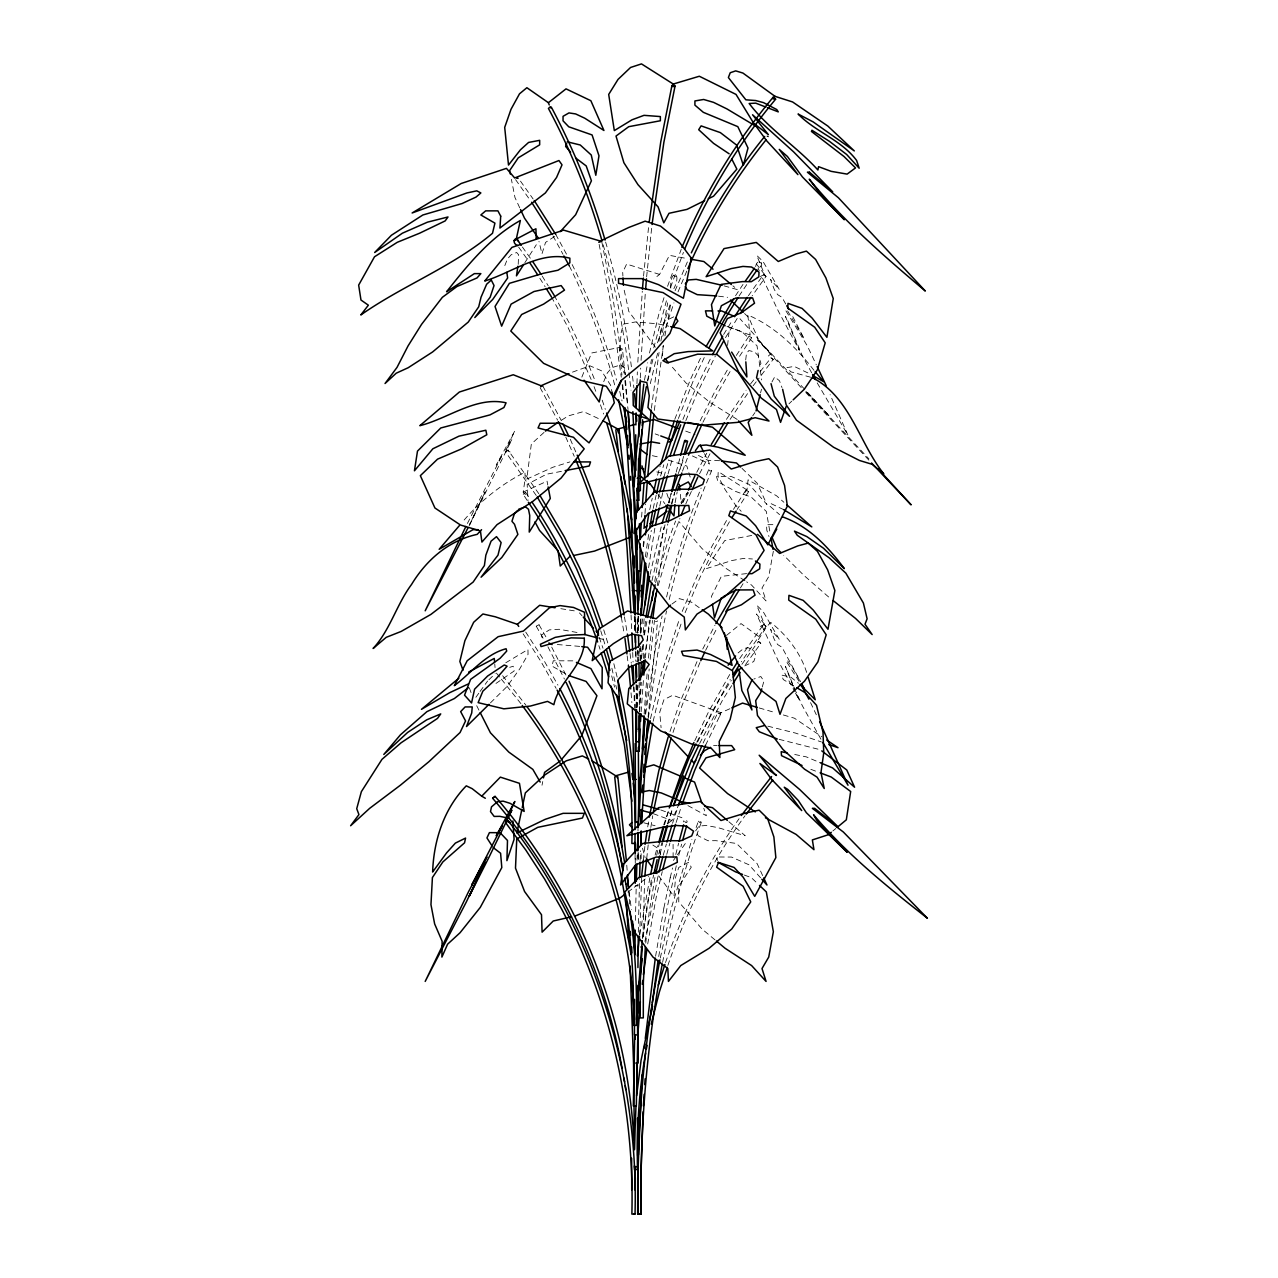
<?xml version="1.0" encoding="UTF-8"?>
<svg xmlns="http://www.w3.org/2000/svg" width="1278" height="1278" viewBox="0 0 1278 1278"><rect width="100%" height="100%" fill="white"/><g stroke="black" fill="none" stroke-linecap="round" stroke-linejoin="round"><path stroke-width="0.75" stroke-dasharray="5 3.75" d="M635.262 863.481L635.278 855.573M636.556 707.549L636.971 685.807M637.211 651.077L637.211 655.039L640.358 655.039M637.243 633.281L637.259 619.447M637.562 662.052L637.562 650.198M637.978 858.656L637.978 852.73M637.994 830.988L637.994 827.042M638.393 859.583L638.409 853.656M639.671 711.558L640.31 682.005M639.687 935.129L641.668 875.845M640.15 660.071L640.166 648.218M640.39 633.345L640.406 619.526M640.709 660.087L640.725 646.269M641.125 858.672L641.125 850.781M642.834 937.141L644.703 878.066M643.313 658.122L643.329 644.32M637.578 632.418L637.834 616.651M640.725 632.45L640.949 618.664L640.198 632.386M635.422 920.336L636.236 885.255M638.329 932.189L639.511 879.599M636.955 383.656L637.339 371.898M640.294 377.889L640.677 368.144M637.019 860.174L637.227 854.439M640.134 860.382L640.486 850.813M637.818 362.185L642.291 291.208M641.061 360.396L645.31 292.774M643.201 546.249L643.473 540.434M638.185 662.1L639.383 648.329M643.345 632.482L644.112 618.712M662.499 355.779L663.058 346.018M636.652 707.756L638.089 684.049M639.543 711.83L641.348 682.34M698.395 821.163L699.625 822.521L701.382 822.153L698.507 820.955L695.152 830.333M641.141 711.75L643.505 678.922M644.144 713.827L647.115 673.394M641.62 517.111L642.003 511.376M645.007 513.484L645.63 503.915M645.134 714.594L649.192 668.969M648.106 716.942L657.611 620.788M643.537 276.16L648.681 226.046M646.636 276.863L651.812 226.382M675.088 502.701L677.18 491.854M640.981 632.626L642.562 618.919M641.508 658.41L642.898 644.735M643.888 634.958L645.949 617.418M650.167 659.336L654.512 620.261M619.67 350.14L621.236 332.152L623.552 324.101L635.597 321.928L657.483 323.797L668.793 326.209M645.294 657.866L649.432 620.118M648.425 658.09L652.563 620.405M643.377 860.142L645.071 844.423M646.716 858.512L648.617 840.924M727.565 345.475L729.546 327.312L750.154 335.108L748.125 337.44M645.358 556.777L648.761 533.485M745.074 492.381L746.959 489.953L748.061 479.825L776.545 495.784L783.893 502.27M648.569 567.767L655.039 527.079M639.767 934.314L650.167 876.149M642.451 938.611L649.368 894.009L653.665 874.919M643.265 936.934L646.109 911.406L651.94 876.404M645.757 943.1L649.224 911.821L655.039 876.996M651.397 408.209L659.065 352.393M654.304 410.446L663.394 345.3M745.697 359.981L746.48 353.415L748.876 350.539L754.723 352.009L758.605 356.195L760.969 363.399L758.924 366.834M640.725 660.438L642.626 644.735M644.08 658.889L650.326 620.054M645.725 713.571L654.671 652.882L662.116 615.948M648.361 717.757L657.771 653.409L666.541 610.916M658.953 341.322L660.454 331.098L664.4 321.321L674.896 316.305M525.498 494.618L523.181 492.126L525.194 478.547L524.938 472.237C500.928 484.378 479.074 501.95 461.901 522.67M518.213 264.322L518.596 254.705L516.647 252.501L511.232 254.705L507.398 259.051L504.714 265.856L506.296 268.62M644.927 941.487L658.489 873.992M647.706 943.979L656.301 896.836L662.26 871.596M654.719 581.426L663.937 527.255M657.243 585.548L667.787 524.092M655.598 956.216L663.937 907.715M658.713 956.551L666.972 908.514L676.461 865.014M660.886 341.098L667.707 302.806M664.911 335.906L670.806 303.301M647.722 826.882L648.984 819.102M650.821 827.377L652.723 815.763M643.425 546.585L644.703 538.805M646.748 557.591L651.301 530.37M644.4 635.006L647.243 619.447M773.35 551.265L768.733 576.602L762.007 588.072L766.065 600.948L751.608 585.1L746.64 581.857M644.479 380.253L647.706 362.744M649.48 353.016L658.729 314.596L664.017 297.646M647.595 380.748L651.508 359.469M542.016 785.235L542.751 781.545M650.47 718.731L661.413 673.314L679.576 618.632M653.138 721.351L664.4 674.241L681.829 621.603M660.311 957.957L671.493 907.715L691.909 839.518M662.611 962.398C671.797 914.713 684.497 867.682 701.382 822.153M650.039 574.381L661.653 525.018M651.94 580.755L665.63 522.159M670.199 497.334L671.158 493.26M670.199 877.794L672.532 867.954M670.774 288.125C669.448 269.099 682.676 271.016 673.873 288.636M669.017 502.973L670.231 497.11M672.068 503.628L674.624 492.238M663.905 907.923L670.231 877.587M536.233 495.465L505.593 451.997L506.775 450.527L508.053 450.064L538.805 493.691M649.719 509.698L652.259 498.18M653.234 508.404L656.189 495.033M656.237 507.302L659.672 491.95M659.736 506.072L662.739 492.717M656.668 855.301L659.672 841.882M660.167 854.087L662.739 842.633M666.573 596.986C675.503 559.924 686.781 523.357 701.143 488.02M669.209 599.558C679.592 555.467 693.746 512.27 711.654 470.671L708.779 469.473L706.43 475.176M717.773 712.789L720.584 714.21L717.773 712.789L702.676 743.956M676.222 472.077L680.136 457.204M675.758 854.471L678.634 843.176M678.746 855.413L681.621 844.151M647.706 381.036L653.681 356.083M650.31 383.624L657.627 353.095M655.598 582.864L667.979 541.265L675.615 520.993M658.17 585.564L670.95 542.287L679.928 518.469M653.745 347.888L667.02 298.573M760.586 392.857L761.48 389.231M736.336 355.444L749.068 336.002L751.033 336.609L751.688 337.727L737.949 358.735M680.12 469.17L683.618 456.342M657.563 475.24L660.199 465.831M660.614 476.023L663.761 464.777M762.295 686.925L763.909 681.158L760.841 676.525L753.812 679.081M663.218 855.349L666.413 843.959M666.749 854.375L669.928 843.033M663.937 476.886L668.745 459.936M668.043 473.962L672.292 458.962M664.48 824.917L668.745 809.853M668.043 823.895L671.749 810.763M655.119 855.126L657.803 845.701M658.697 854.024L661.892 842.777M657.467 342.823L671.03 301.752M662.755 336.226L673.953 302.87M733.46 509.395L745.985 489.953L747.31 490.113L748.62 491.679L737.166 509.459M667.547 286.336L681.222 249.354M670.535 287.326L683.426 252.373M668.33 502.797L671.222 493.58M671.301 503.788L674.768 492.781M676.557 275.792L674.912 276.495L673.458 275.281M665.519 962.574C683.123 911.518 707.708 862.714 739.067 818.719M667.867 965.465C685.951 912.125 711.894 861.308 745.042 815.731M672.548 823.32L677.963 806.769M676.11 822.521L681.509 806.035M670.007 731.543L679.305 703.906L697.9 659.448M673.011 732.486L682.26 704.977L699.961 662.467M674.784 419.312L690.344 379.662L701.015 357.057M678.378 418.513L693.235 380.892L704.673 356.674M663.681 824.981L668.777 810.252M667.324 824.07L673.043 807.568M719.626 716.527L721.016 712.677L729.994 708.683M682.212 611.459L696.957 576.586L711.878 546.425L728.252 517.494M685.104 612.673L699.769 577.976L714.626 547.942L730.92 519.156M675.104 290.697L688.171 260.041M678.027 291.863L687.101 270.313M678.235 473.659L684.257 457.508M682.5 471.215L688.491 455.16M581.857 377.106L591.554 353.016L619.654 347.424M682.915 419.504L693.922 392.602L711.638 356.29M685.855 420.606L696.814 393.832L715.361 356.019M603.711 381.707L607.322 372.952L612.002 367.585L620.245 365.077L624.543 367.409L625.405 374.63M668.969 822.601L671.877 820.524L678.602 804.948M705.536 745.298L720.584 714.21M711.654 470.671L710.025 471.039L708.683 469.665M682.883 502.717L687.708 491.95M685.775 503.947L691.366 491.455M702.772 649.016L714.945 625.246M705.616 650.358L716.83 628.377M510.082 451.981L505.88 449.904L514.842 430.846L496.247 465.112L502.414 454.84L466.742 524.763M694.753 740.793L708.859 711.239L730.553 673.043M697.628 742.023L711.686 712.613L730.233 679.401M469.873 524.299L485.129 491.806L469.697 524.331M696.75 742.151L720.105 698.092L731.288 680.407M699.609 743.476L722.837 699.609L731.943 685.216M700.136 420.861L714.402 392.474L729.083 366.946M702.948 422.251L717.166 393.991L730.792 370.285M469.17 525.737L511.855 439.552L505.88 449.904M656.924 276.495L659.576 274.419L669.432 255.36L686.653 258.46M696.75 472.333L706.734 453.211M699.561 473.723L710.408 452.971M771.944 381.978L774.676 376.93L779.484 380.78L781.992 387.601M723.636 334.501L732.566 319.899M725.473 337.68L737.294 318.286M726.431 419.36L746.08 390.221M730.089 419.376L747.534 393.656M740.409 587.976L743.54 582.896M758.349 639.687L766.449 627.003L770.73 622.434C786.785 635.054 800.475 652.834 806.642 672.404M735.553 295.713L742.997 284.419M739.051 296.017L746.799 284.467M739.658 658.569L763.541 624.495L765.218 625.198L766.065 626.316L741.32 661.796M524.827 262.741L536.329 244.721M680.966 502.478L687.308 492.781M688.73 492.589L681.318 503.564L680.088 491.982M752.694 415.877L754.931 412.602M676.334 856.324L673.139 860.861L673.091 844.343M677.388 854.806L686.941 841.18M755.633 266.591C757.103 257.197 766.624 263.508 758.253 268.3M748.365 295.745L763.541 274.578L764.548 274.834L766.065 276.399L752.167 295.809M741.895 664.304L758.301 641.508L759.643 641.971L760.825 643.345L744.547 665.966M475.879 697.277L479.01 692.932M480.081 691.446L487.605 681.014M760.761 643.441L758.221 641.62M766.065 276.399L763.477 274.834M765.985 626.428L763.461 624.591M750.601 383.863L754.196 379.278M760.202 371.626L771.001 357.856L773.206 359.31L760.314 376.563M753.141 385.732L759.116 378.096M761.688 263.46L759.084 261.894M490.432 702.9L507.046 686.494L519.763 668.841L528.038 654.4L527.958 649.496L505.209 663.106M488.867 679.8L495.177 673.682M788.941 403.848L791.737 401.18M768.366 356.035L770.794 353.766L757.343 338.766L805.028 389.662M544.045 432.411L531.344 444.009L526.76 479.106L553.007 467.205L569.924 461.917M832.809 831.019L835.812 828.527M726.495 635.422L741 623.584L760.027 637.418M738.093 652.914L743.413 648.665L748.173 647.642L754.068 651.045L755.841 655.55L753.78 661.525L744.754 665.902M751.688 337.727L749.02 336.162M627.881 892.092L632.642 888.498M634.239 887.299L648.537 876.516M671.988 604.047L679.353 598.615L691.43 602.178L700.679 608.695M748.62 491.679L745.937 490.113M495.976 683.426L514.203 670.966L513.181 666.237L509.746 667.34M554.652 236.462L545.53 242.421L541.984 253.795L538.965 241.366M561.617 420.111L568.295 415.893L583.471 411.596L601.251 419.871M760.33 276.495L764.532 274.419L756.736 255.36L763.062 261.543L779.404 289.627L770.506 279.355L774.404 289.802L777.663 294.659L781.96 297.327L785.778 304.068M760.33 626.412L764.532 624.335L756.736 605.277L763.062 611.475L779.404 639.543L770.506 629.271L774.404 639.735L777.663 644.575L781.96 647.243L800.603 681.701M523.181 492.126L547.048 481.167L547.767 485.017M773.414 359.805L771.001 357.856M572.48 372.138L589.941 365.827L601.395 370.732L610.58 385.173L612.066 392.234M656.988 621.38L655.422 621.38M561.409 471.358L546.585 474.202L527.159 484.346L528.054 500.433M751.72 535.466L724.738 540.562L706.271 568.646L731.799 560.563L743.748 558.374L752.454 558.981M557.256 644.527L579.845 646.396M638.505 616.379L638.521 632.195L635.438 632.195L635.358 616.411M635.23 885.798L638.249 885.782L636.907 885.782M772.886 524.667L766.528 524.667L766.816 530.242L768.973 536.504M637.355 632.195L638.521 632.195M713.571 745.585L717.182 745.585M572.8 660.854L553.294 660.774L551.984 666.078L567.352 674.736M746.592 573.614L721.367 576.346L711.351 596.586L711.91 600.452M718.508 296.176L727.661 297.327M719.61 460.703L708.012 460.304L698.395 455.447M523.213 494.314L525.721 492.477L523.053 494.059L527.319 500.672M560.818 608.679L574.285 610.852M767.854 726.176L795.667 733.125L821.45 741.991M779.165 739.355L820.22 749.723M794.724 754.483L806.338 756.88L820.348 762.774M652.339 455.687L659.176 457.189M656.812 471.917L662.435 473.211M505.593 451.997L508.053 450.064M643.777 822.776L655.071 825.732M577.001 632.466L559.173 629.271L549.3 629.894L541.521 634.99L542.527 639.735M599.877 638.537L603.695 639.543L601.139 636.748M810.683 377.234L790.842 371.818L786.96 367.633L794.197 366.403L809.613 373.751M724.067 285.857L737.47 289.627L732.885 285.809M759.228 707.948L775.906 712.804M783.318 714.961L794.437 718.204L821.882 736.767M668.41 460.144L686.861 466.055L690.2 477.109M726.958 326.401L741.687 331.481L757.039 345.811L761.624 379.933M659.576 274.419L626.619 264.067L622.706 272.374L622.913 276.064M744.307 875.063L751.288 877.603L756.752 882.81M685.679 431.101L695.056 434.536M655.183 433.897L658.889 435.271M660.806 809.964L682.819 818.064L683.506 821.914M653.314 813.687L671.877 820.524M810.859 769.324L818.271 772.12M721.016 712.677L672.787 695.248L664.001 699.561L659.72 712.213L661.077 727.677M692.404 455.942L709.609 464.026L704.466 453.626M687.899 805.587L706.399 815.747L703.779 808.271M783.606 509.602L770.906 503.564L769.468 505.769L779.58 514.651M793.622 685.775L783.286 679.561L781.529 675.072L790.874 677.164L798.494 683.267M737.214 419.456L709.689 402.155L685.935 382.873L671.014 365.62M652.866 845.077L659.304 849.231L660.486 854.726M744.978 580.771L725.089 567.799L701.973 548.518L678.762 521.408M746.959 489.953L718.204 471.55L718.012 476.103L725.041 489.458L735.952 505.769L741.192 511.296M766.864 136.139L768.35 136.842L767.647 135.883M714.977 939.841L701.973 928.994L678.762 901.885L678.794 886.277L691.286 867.171L688.299 862.426L678.762 867.442L675.599 877.219L673.953 896.373L658.09 875.031M728.859 821.706L745.218 835.748L718.044 827.649L706.271 825.476L698.986 826.083L695.408 831.179L698.395 835.924L708.012 840.764L715.872 840.668L736.479 843.448L757.167 863.672L762.886 876.117M828.607 596.97L803.878 575.372L783.718 555.291M744.531 313.509L748.764 317.567L758.126 338.894L739.946 318.701M805.907 391.403L829.502 416.117L806.322 391.068M741.991 468.371L757.167 483.212L766.976 504.538L749.02 484.346L731.495 476.582L716.511 476.502L717.98 481.806L735.569 491.407L751.288 497.126L766.321 511.456L770.33 534.204M770.794 353.766L757.582 339.916L802.328 388.784M868.864 460.144L803.606 390.173M806.945 392.522L868.96 458.914M579.413 612.881L581.969 615.676M760.57 877.794L749.02 864.807L731.495 857.059L716.511 856.979L717.485 860.509M813.942 370.285C796.37 347.472 774.596 326.289 747.774 314.963L750.154 335.108M502.637 675.727L525.913 705.2M496.439 673.123L500.177 677.707M501.423 679.225L521.089 703.874M799.133 681.414L785.954 660.774L787.615 660.854L793.063 668.618L800.491 682.085M764.532 274.419L756.432 264.067L759.18 270.712M764.532 624.335L756.432 613.983L778.526 661.429L794.581 691.382M655.374 347.201L628.84 311.497L623.536 287.119M658.09 494.554L664.879 503.708M520.497 181.156L533.118 198.985M515.593 179.639L530.466 200.662M522.398 246.989L530.434 258.332M518.628 247.085L527.798 260.009M787.615 310.937L804.197 338.894L791.513 314.196M525.721 492.477L529.955 498.963M525.737 632.083L543.469 659.624L557.927 685.152M523.117 633.808L540.802 661.285L556.138 688.395M545.866 636.811L538.933 624.591L537.431 624.75L536.233 626.172L543.054 638.185M536.233 626.172L539.028 624.75M542.191 276.08L548.182 285.729M539.843 278.253L545.115 286.719M817.185 382.873L848.017 435.303L830.125 394.662M820.955 739.227L802.328 705.696L796.018 691.813M551.713 647.131L567.336 677.803M547.911 646.78L564.445 679.065M811.674 372.809L802.328 355.779L787.871 321.05L785.395 316.305L799.293 350.252L778.526 311.497L762.199 277.406M542.942 386.228L561.298 420.574M540.131 387.649L557.623 420.206M555.738 234.385L567.592 256.175M552.991 235.919L562.975 254.258M554.189 295.362L570.627 325.539L585.388 356.818L594.813 380.141M551.441 296.895L567.799 326.912L591.155 379.47M795.523 693.139L799.293 700.168L793.782 687.836M476.694 705.696L479.33 710.919M624.99 374.582L622.482 349.022L620.677 348.319L619.383 349.277L621.907 375.077M619.399 349.549L621.204 350.252L622.482 349.022M785.954 310.858L807.281 345.811L816.322 364.853M570.292 439.281L576.41 453.339M565.787 437.156L574.237 456.294M810.571 702.66L816.322 714.769M572.161 264.562C590.5 301.592 605.9 340.156 616.539 380.125M569.333 265.936C588.519 304.515 604.222 344.868 615.085 386.579M519.747 207.851L514.986 197.563L511.392 179.319M793.031 686.126L785.395 666.237L795.22 690.088M594.046 386.611L596.73 393.848M599.222 637.323L602.976 648.218M469.346 687.868L471.247 693.139M603.727 629.846L607.785 642.962M600.74 630.789L605.325 645.709M666.812 493.372L669.88 502.414M602.21 400.158L605.341 409.359M600.484 404.838L603.599 414.008M598.871 645.614L600.021 649.272M605.612 242.021C617.753 283.349 626.22 325.746 631.604 368.463M603.168 244.849C615.133 286.032 623.504 328.286 628.728 370.844M613.823 663.681L617.13 677.036M619.702 391.419L622.035 400.941M642.499 848.209L645.134 857.618M611.667 675.854L614.59 687.165M611.874 668.202L616.715 689.193M601.842 242.037L613.041 298.429L623.952 373.048M599.126 244.386L609.925 298.892L621.284 377.186M624.447 616.843L627.083 632.179M621.364 617.402L624.303 634.591M629.127 891.996L631.428 909.505M630.038 653.473L631.284 663.202M627.163 655.838L628.409 665.519M624.878 380.636L628.025 409.535M622.194 384.758L624.111 402.059M632.514 376.243L633.904 387.905M628.952 372.777L631.028 390.205M625.517 380.397L627.69 405.43M622.753 384.742L624.255 402.043M633.68 686.653L635.501 708.252M631.044 692.82L631.875 702.596M494.746 663.905L495.049 667.547M626.763 865.222L627.21 871.085M628.712 890.606L629.623 903.977M634.271 616.651L634.99 632.578M631.06 614.926L631.779 630.837M635.837 652.259L636.172 661.828M632.706 652.483L633.057 662.036M636.971 684.864L637.594 708.156M633.904 686.973L634.479 708.3M638.105 616.044L638.505 633.505M634.99 616.044L635.39 633.505M638.792 651.109L638.936 660.902M635.661 651.109L635.821 660.902M639.176 682.532L639.367 710.137M636.077 684.497L636.236 706.175M638.201 616.954L638.201 632.754M638.201 852.17L638.217 860.078M635.054 616.97L635.054 632.754M635.086 854.231L635.102 862.123M684.625 821.163C686.637 825.364 689.146 819.102 684.625 821.163"/><path stroke-width="1.5" d="M642.243 940.576L637.642 999.412L637.594 1034.924L634.447 1034.924L634.495 999.332M635.246 883.258L635.262 865.462M635.278 853.608L635.486 843.72M635.581 470.336L635.725 434.792M636.636 729.307L636.556 709.53M634.703 1034.845L633.313 1105.949L636.316 1105.949L637.818 1034.988L640.358 1001.728M639.767 1214.1L637.674 1214.1L637.674 1178.524L641.508 1086.396M637.834 1012.975L637.834 985.322M637.978 850.749L637.994 832.968M639.671 713.523L639.655 729.307L638.313 729.307M645.326 947.014L643.345 982.399L643.297 1017.911L640.15 1017.895L640.198 982.319L642.179 946.758M637.642 1214.1L640.885 1214.1L640.805 1178.572L643.122 1111.796M641.045 821.786L641.045 809.933M641.045 1214.1L641.013 1214.1C639.958 1130.407 646.285 1046.506 662.228 964.283M641.125 844.854L641.141 831.035M643.297 662.068L643.297 667.979L642.163 667.979M634.335 1149.114L635.997 1105.63M636.156 715.664L636.109 751.256L639.256 751.256L639.304 715.76M636.827 512.542L638.984 457.444L643.154 422.267M637.243 490.672L640.342 490.672L640.39 455.176L641.971 429.616M678.778 515.561L678.794 505.816M634.926 953.739L635.246 930.144M637.93 967.59L638.265 936.103M641.013 614.718L641.109 608.823M635.885 424.935L636.077 413.098M638.84 436.804L639.192 415.142M639.256 411.196L640.23 379.854M638.121 1168.683L638.281 1214.1M638.425 1154.865C640.262 1089.431 647.259 1024.077 659.927 959.842M636.348 881.373L636.875 864.008M639.575 877.666L640.07 862.283M517.478 245.472C510.833 242.964 515.609 234.848 518.533 241.318M636.188 407.187L636.891 385.621M638.217 594.957L638.984 571.442M641.3 597.002L641.684 585.26M637.994 827.042L639.144 791.513L644.735 721.239M641.268 823.16L641.716 809.373M637.355 850.605L638.026 833.224M640.693 845.077L641.236 831.467M639.256 748.844L640.07 729.243M642.387 748.94L644.032 715.776M638.297 827.249L644.847 718.492M641.604 823.511L647.946 718.891M640.438 538.342L641.252 522.862M640.406 680.04L641.3 662.339M637.802 609.574L642.658 552.463M640.613 615.597L644.719 562.639M641.189 614.606L645.885 563.438M644.879 604.957L648.138 571.681M634.08 486.79L635.853 457.157L640.054 421.804L646.317 386.787M638.824 429.376L643.761 384.135M642.211 425.686L642.578 419.791M640.518 721.447L641.013 713.683M642.291 791.673L642.658 785.794M643.537 772.104L644.032 764.276M641.748 1082.514L642.243 1074.734M643.409 1105.933L644.144 1094.303M644.767 1084.607L645.134 1078.792M642.243 507.542L644.016 482.812M644.144 526.871L644.895 515.385M645.757 502.014L647.371 480.512M644.336 479.058L651.173 410.094M647.706 476.534L653.857 414.232M642.435 289.323L643.377 278.029M645.646 288.796L646.476 278.844M643.824 675.104L645.134 659.783M644.479 1047.912L644.799 1044.078M674.912 504.682L673.953 515.897L670.551 511.328M644.719 754.515L645.646 744.818M646.013 740.952L647.866 721.575M639.815 784.644L640.597 776.752M642.131 792.791L642.914 784.964M641.668 875.845L643.377 860.142M645.071 844.423L647.083 830.78M644.799 876.101L646.716 858.512M645.294 1038.343L655.31 958.117M651.237 1012.272L652.052 1004.764M637.355 955.912L639.543 936.279M637.402 999.476L642.275 958.74M642.259 984.332L642.722 980.402M643.377 974.651L646.828 949.698M649.144 222.26L660.742 141.954L671.94 85.546L673.586 84.843L675.04 86.057L663.857 142.401L652.036 224.497M642.179 674.512L643.84 660.838M636.62 1095.741L641.061 1060.389L652.563 1006.185M651.972 600.644L653.25 590.915M652.802 618.456L656.109 593.184M652.307 1002.815L658.122 960.337M644.975 747.582L645.55 743.7M672.915 86.393L673.266 84.044L641.476 63.9L630.581 67.462L618.041 79.396L608.695 94.428L614.319 130.596L631.987 119.812L644.016 115.34L660.359 116.57L660.359 120.755L628.744 126.682L616.012 136.059L623.888 162.721L637.962 184.639L658.058 206.86L663.793 222.851L669.017 213.298L687.005 209.384L704.689 200.598M643.154 615.022L649.655 576.298M645.949 617.418L651.54 582.672M517.925 266.239L516.456 275.856L523.772 264.386M649.304 817.153L658.761 770.969L668.138 737.071M648.617 840.924L650.518 829.31M653.346 811.897L661.812 771.736L671.158 737.981M645.342 534.923L648.873 513.532M649.719 527.67L652.802 510.305M643.697 777.136L652.754 723.252M647.595 617.498L655.119 584.781M650.678 618.121L657.227 589.382M645.614 1053.136C638.904 1090.645 636.748 1128.857 637.434 1166.926L634.415 1166.91M646.349 1049.27L647.083 1045.404M543.469 777.871L544.572 772.359L560.355 760.873M646.221 739.834L650.087 720.648M668.138 522.414L671.717 505.305M521.871 809.309L516.903 832.952L545.147 819.358L563.087 813.335L584.27 813.335L582.433 818.032L537.798 827.345L516.759 838.943L515.497 868.145L524.571 891.517L541.505 914.728L542.096 932.157L553.246 921.007L571.554 916.789M522.255 807.488L525.338 792.903L544.364 775.251L566.282 760.809L582.337 755.905L588.631 759.052M684.113 454.505L687.596 441.182L685.024 440.319L685.711 442.044M653.122 494.346L656.509 479.01M656.604 493.132L659.56 479.761M758.126 370.46L756.544 377.697L771.161 399.103L789.548 416.309L774.276 396.148L771.049 383.672M602.896 385.397L599.19 401.979L584.03 380.205M651.94 526.472L655.806 509.219M655.454 525.162L659.304 507.989M650.598 874.232L654.048 858.896M654.096 873.018L657.1 859.647M655.886 873.178L659.736 855.988M658.921 872.155L662.691 857.25M662.723 869.647L666.221 856.26M671.621 491.343L675.758 473.994M756.065 410.957L760.138 394.662M651.221 1024.141L659.448 991.712L667.276 967.35M662.148 523.133L667.755 504.634M680.631 455.367L684.625 440.686M679.129 841.339L683.618 824.821M682.612 840.477L686.606 825.812M660.726 463.946L674.161 421.149M665.343 459.137L677.755 420.35M761.768 688.842L760.698 692.692L755.681 700.648L757.471 715.488L782.967 749.467L804.549 769.196L817.057 777.152L824.246 788.51L820.971 772.535L823.735 752.87L823.016 732.278L816.53 705.28L804.884 692.548L796.833 687.708M666.94 842.074L671.94 825.157M670.471 841.132L675.519 824.358M659.672 491.95L663.937 476.886M663.266 490.832L667.515 475.847M659.672 841.882L663.937 826.802M663.266 840.764L667.515 825.764M658.873 841.946L663.154 826.866M662.435 840.908L666.685 825.907M671.813 491.742L677.564 475.448M666.11 520.29L670.726 505.625M675.343 490.96L681.829 473.004M675.04 86.057L674.193 86.76M658.266 985.178L664.911 964.443M677.707 490.225L678.762 486.966L688.299 481.95L691.286 486.694M682.117 804.197L694.641 770.49L705.536 745.298M721.399 597.705L714.45 617.913L712.485 604.334M669.912 456.214L680.711 424.887M673.554 455.303L685.12 422.395M669.273 807.968L680.711 774.803L693.922 742.518M670.055 806.562L688.427 759.547L695.919 743.892M673.554 805.22L683.666 775.89M673.666 805.731L691.302 760.777L698.778 745.202M566.697 143.344L565.611 146.443L570.627 152.21M786.146 406.5L780.554 422.363L776.465 409.487L761.193 398.017L739.004 372.665L720.153 332.871L727.422 318.541L741.24 312.822L754.531 303.221L752.63 297.918L735.84 297.998L721.367 305.746L714.753 325.938L711.463 304.611L721.111 284.387L742.406 281.607L751.288 281.703L758.828 276.863L759.004 272.118L751.576 267.022L742.965 266.415L731.208 268.588L706.111 276.687L724.019 248.603L756.272 242.421L778.286 261.479L796.162 253.939L806.418 251.127L815.62 259.434L825.876 277.869L833.256 298.557L826.898 337.312L812.185 318.158L802.057 308.381L787.983 303.365L787.807 308.11L814.693 327.216L825.205 342.823L817.329 369.933L804.325 389.215L793.143 399.854M681.318 514.794L684.976 505.737M668.969 442.14L671.877 440.063L680.088 421.005M701.91 745.761L691.765 769.244L678.57 804.916L680.088 801.482M685.599 453.93L698.475 424.376M688.491 455.16L702.069 424.024M687.884 268.524C707.9 222.356 734.562 179.16 766.001 139.893M688.507 490.161L694.928 475.799M692.165 489.666L697.756 477.173M681.909 247.517C704.673 193.25 735.425 142.433 773.158 97.256L775.634 99.189C738.093 144.142 707.469 194.703 684.832 248.715M518.101 178.281L516.743 178.281M752.055 679.736L747.502 689.737L751.927 709.977L741.847 690.519L738.988 669.656L741.863 667.787M700.775 660.742L704.801 652.084M505.88 820.524L514.842 801.482L496.247 835.748L502.414 825.476L471.758 884.999L486.87 856.979L468.435 891.916L425.191 981.424L466.358 901.885L485.129 862.426L469.17 896.373L488.803 857.618L511.855 810.188L505.88 820.524L510.082 822.601M468.036 527.798L425.191 610.804L465.895 526.488M614.287 394.023L621.06 380.429M691.318 252.868C711.271 211.429 735.745 172.21 764.675 136.442M598.775 242.293L601.331 241.43M776.752 529.012L772.136 537.639L776.736 548.342L780.922 552.511M715.84 623.568L735.92 589.27M706.031 346.689L733.556 298.924M708.843 348.079L724.291 319.724L737.997 297.71M712.549 354.613L722.709 336.178M716.271 354.357L723.62 341.018M711.271 444.504L724.402 422.714M714.019 446.054L728.093 422.699M725.808 611.683L739.371 589.669M734.594 316.688L747.199 297.359M740.313 313.477L751.001 297.423M732.566 669.816L737.63 661.78M733.268 674.592L739.307 665.007M733.316 677.196L738.396 669.161M732.965 683.618L740.042 672.42M731.959 517.542L736.128 511.072M773.27 99.077L775.043 96.361L792.584 101.952L827.809 126.043L854.311 150.916L813.127 121.889L798.079 114.014C815.428 131.842 841.307 139.909 856.611 160.453L859.183 168.233L846.627 154.462L829.422 141.331L811.945 130.244L811.466 131.474L843.943 156.459L855.525 167.913L847.122 174.112L831.179 171.348L818.543 166.667L817.92 169.99C796.482 146.347 768.621 129.19 749.18 103.502L755.713 103.135L765.81 107.048M751.576 417.523L748.205 422.427L751.863 435.303L738.54 420.893M695.408 450.703L698.986 445.607L706.271 445L718.044 447.188L745.218 455.272L712.485 427.187L687.708 422.459M745.298 281.176L754.483 268.204M749.084 281.24L757.103 269.93M741.352 815.492L771.577 776.545M746.176 814.134L772.759 780.043M673.25 327.136L677.851 321.05L675.886 317.887M622.051 1068.232C604.159 968.804 558.486 874.839 492.653 798.303L495.065 796.322C577.384 891.645 627.434 1014.46 633.888 1140.327M495.001 796.45L492.653 798.303M685.28 283.796L688.363 279.962L696.222 279.355L722.15 285.313M728.093 665.199L735.601 655.981M561.617 759.388L581.809 735.537L596.938 695.727L586.075 681.414L569.061 675.695M459.345 525.657L439.169 549.3L472.972 529.667L478.132 529.667M695.743 760.522L693.762 762.774L691.19 760.011M700.36 755.314L704.29 750.857L710.472 747.342M560.259 231.653L575.643 214.736L591.426 180.773L586.203 165.932L575.643 157.961M550.85 108.007L550.259 106.793L548.438 108.454C570.931 150.612 588.95 195.135 602.066 241.063M481.566 529.667L477.205 534.364C448.498 540.578 426.532 559.86 411.532 584.477C396.484 604.638 390.285 629.846 373.112 648.489L386.228 637.339L401.148 631.444L430.894 614.414L473.132 582.081L484.394 565.563L485.848 555.179L491.056 541.169L496.503 536.648L501.136 542.559L497.973 555.179L481.071 577.193L501.791 557.512L517.894 534.396L514.507 524.284L511.935 521.296L514.331 513.932L517.59 510.401M468.387 687.66L454.377 698.539L426.9 711.654L400.477 734.77L383.799 754.451L407.666 732.422L426.74 719.818L440.734 713.907L437.491 718.412L401.036 742.822L381.978 759.34L361.37 791.657L356.722 808.702L358.942 814.597L350.619 825.748L369.693 808.319L400.525 785.107L428.865 761.736L460.064 732.534L465.559 720.936L460.655 711.622L465.112 706.926L472.237 706.926L471.726 712.948L466.502 726.543L489.027 704.306M516.136 239.753L520.354 220.487C490.081 237.388 467.748 264.977 446.581 291.767L474.378 273.62L480.847 273.62L477.014 277.949L456.885 286.576L442.38 297.295L421.596 324.308L408.065 345.907L397.027 367.377L385.045 383.512L396.228 373.192L408.177 367.729L432.587 351.977L468.243 322.088L478.707 306.816L481.039 297.199L486.63 284.243L491.279 280.058L494.043 285.537L490.161 297.199L474.809 317.567L492.765 299.371L507.638 277.981L506.839 272.374M493.132 847.538L500.593 853.257L501.807 867.586L480.272 907.396L460.064 932.732L447.588 944.202L441.9 957.078L442.124 941.231L434.648 923.93L430.958 904.648L432.411 877.539L442.843 861.947L464.553 842.825L465.559 838.08L455.383 843.097L446.597 852.873L432.635 872.027C433.673 840.541 443.913 808.686 466.278 785.842L472.141 788.654L481.742 796.194L500.353 777.136L519.443 783.318L524.156 811.402L510.082 803.319L503.101 801.13L497.477 801.737L491.503 806.849L490.496 811.578L494.155 816.434L499.842 816.338L509.075 818.303M570.084 556.249L560.243 566.026L558.087 550.754L539.524 530.418L534.955 521.887M670.519 605.133L656.125 618.776L627.562 610.964L598.759 629.143L592.209 660.63L613.36 643.649L623.888 637.083L632.434 634.192L641.572 635.677L643.217 639.863L637.77 647.067L629.159 650.502L609.638 661.365L608.056 682.771L619.399 699.977L618.073 679.816L629.08 667.324L645.278 660.598L649.144 664.448L639.974 678.075L628.808 688.522L627.258 703.843L660.71 730.92L691.861 744.115L710.999 748.013L719.881 757.566L719.21 741.575L730.169 719.354L735.361 697.453L732.598 670.79L716.463 661.413L683.171 655.486L681.525 651.301L697.053 650.055L710.584 654.528L732.118 665.327L724.322 632.866M631.907 822.569L629.463 824.821L632.195 827.633M545.45 431.117L558.278 422.219M463.019 670.247L459.84 661.429L464.888 640.725L473.659 622.29L482.924 613.983L495.305 616.795L517.334 624.335L539.667 605.277L555.051 607.753M458.898 678.187L421.468 709.338L449.648 692.708L467.972 684.097M831.307 832.266L828.304 834.742L812.361 839.918L813.958 849.694L796.098 834.406L765.394 817.776M837.314 827.281L846.324 819.821L850.669 791.497L831.227 777.024L820.125 772.823M549.252 104.972L548.406 102.703L566.026 88.869L590.851 100.706L603.935 130.484L584.717 118.183L575.643 113.934L568.966 112.911L563.039 116.33L563.039 120.819L568.758 126.794L592.081 134.941L598.983 155.788L595.804 175.262L591.251 155.005L580.26 145.005L567.24 141.81M540.626 386.675L542.623 385.972M624.702 894.488L619.942 898.067L575.228 915.943M643.777 528.229L646.876 525.961M649.991 523.692L653.09 521.44M656.205 519.172L667.068 511.232M617.274 777.711L616.859 776.05L614.734 777.008L622.003 846.771M515.513 240.248L514.044 240.615M468.706 672.052L494.266 658.426L494.586 662.084M723.029 596.842L736.144 589.957L753.173 589.877L755.042 595.181L741.448 604.782L727.374 610.501L719.833 624.83L738.476 664.64L760.682 689.976L776.018 701.446L780.011 714.322L785.874 698.459L804.501 681.174L817.904 661.892L826.195 634.783L815.731 619.175L788.702 600.069L788.941 595.324L803.143 600.341L813.303 610.117L827.984 629.271L834.869 590.516L827.633 569.828L817.457 551.393L808.239 543.086L797.807 545.898L779.596 553.438L757.503 534.38M775.57 99.221L773.158 97.256M708.236 198.841L713.539 196.205L736.847 169.111L731.703 158.903M618.041 430.702C620.916 429.344 615.884 427.667 615.868 430.095L618.36 451.709M731.783 707.884L742.534 703.092L757.375 707.405M568.982 373.655L541.009 385.716L513.261 374.758L459.377 392.026L419.839 425.686C447.907 418.721 476.119 395.908 506.072 402.826L503.931 407.522L490.001 414.887L440.766 427.986L417.491 451.102L414.439 470.799L432.875 448.77L458.994 436.149L485.848 430.239L486.806 434.76L461.837 448.77L437.539 459.153L420.35 475.672L434.935 508.005L460.511 525.034L480.416 530.929L481.918 542.08L497.03 524.651L532.782 501.439L561.074 478.084L584.206 448.866L573.502 437.284L538.038 427.954L540.163 423.258L560.675 423.258L573.039 429.296L589.062 442.891L614.303 402.826L612.066 392.234M631.076 536.872L594.494 551.09L573.838 555.451M518.676 509.235L525.498 506.839L528.469 509.235L529.731 515.465L529.236 532.095L550.307 498.436L548.134 486.934M673.266 84.044L699.322 76.249L736.016 94.412L755.33 125.915L726.926 108.918L713.539 102.352L703.651 99.476L694.912 100.946L694.912 105.131L703.347 112.336L737.821 126.65L748.013 148.04L743.317 165.245L736.607 145.085L720.345 132.608L701.111 125.883L698.699 129.717L713.539 143.344L729.131 153.791M629.064 771.96L615.724 775.794L591.778 760.634M644.288 767.583L653.793 764.835L680.391 776.097M602.896 420.781L617.769 429.025L625.357 426.996M629.143 425.989L634.846 424.472M642.435 422.459L653.809 419.424L678.187 428.354M764.292 725.584L756.225 727.677L759.324 731.783L777.28 738.988M642.323 791.881L649.336 790.507L661.205 792.903L674.464 798.43M565.116 470.639L589.174 466.023L590.548 461.917L573.678 461.917M640.07 444.009L651.796 441.916L659.64 443.306M507.925 820.652L505.593 822.617L525.849 850.094L544.524 878.881L561.505 908.818C610.708 1002.319 634.527 1108.569 631.875 1214.1L635.022 1214.1C638.744 1073.696 595.005 931.566 508.053 820.684L505.593 822.617M632.37 708.459L633.92 779.388L635.981 779.388M637.211 822.281L638.457 822.281M636.093 1169.45L637.642 1169.45L637.642 1165.504M641.061 862.618L639.543 862.618M638.089 571.218L637.131 571.218L640.07 571.218L640.022 543.533M636.236 710.137L636.252 741.735L639.367 741.719L639.367 714.082M637.259 500.193L638.824 500.193L638.553 458.69M635.166 743.461L635.629 822.281L637.003 822.281M618.472 696.829C628.76 744.962 632.866 794.293 631.875 843.48L635.022 843.464L635.006 833.591M634.511 1165.504L634.511 1169.45L636.268 1169.45M640.693 1214.1L638.696 1214.1M633.441 1017.911L634.383 1017.895M629.974 911.15C635.326 948.963 637.035 987.223 636.476 1025.387L633.457 1025.387L633.217 986.344M635.773 1063.04L638.201 1063.04L638.153 1027.448M631.699 1189.754L631.636 1158.203M634.703 1189.754L634.783 1167.996M637.147 478.244L638.68 478.244M637.035 500.193L638.728 500.193M638.904 571.218L640.07 571.218M632.37 590.644L635.086 590.644M636.396 590.644L639.208 590.644M640.518 590.644L643.233 590.644M718.971 745.585L731.607 745.585L734.706 749.691L705.967 757.854L699.593 768.014L727.597 793.606L755.314 811.913M634.431 779.388L635.821 779.372M636.588 822.281L637.786 822.281M633.968 843.464L634.862 843.464M642.339 946.998L640.869 946.998M633.968 1214.1L634.862 1214.1M633.936 1105.949L634.894 1105.949M712.629 310.889L705.472 310.858L706.782 316.161L725.121 325.762M717.996 310.921L721.575 310.937L734.435 316.369M748.397 573.63L751.991 573.678L759.691 568.822L759.931 564.077L755.442 561.026M581.794 646.604L587.592 647.243L602.226 667.483L602.018 688.81L590.915 668.618L576.426 662.403M716.67 295.937L697.261 294.659L687.197 289.802L685.232 286.639M721.495 460.959L736.479 462.971L740.617 467.013M690.471 259.146L703.874 261.543L713.028 269.211M681.989 801.833L689.625 803.303M704.865 806.21L712.485 807.664L727.358 820.428M786.992 752.886L781.193 751.688L781.513 755.649L802.025 765.474M670.662 326.609L680.088 328.606L712.773 350.875L688.091 351.594L674.241 353.686L662.899 360.604L667.18 362.936L697.644 354.182L717.038 354.565L738.269 372.393L749.819 389.95L757.071 409.966L769.021 421.037L755.202 417.714L737.326 422.395L703.363 425.175L657.675 418.976L647.946 407.522L649.272 395.765L646.78 382.537L640.981 381.307L633.025 392.378L633.265 405.525L648.713 419.296L627.482 411.5L613.44 395.717M639.895 468.02L643.665 468.882M643.281 804.948L658.969 809.293M640.661 810.188L651.461 813M584.637 634.495L597.976 638.041M828.815 744.531L838.017 747.694L826.722 740.058M742.55 874.424L735.569 871.884L717.98 862.283M660.742 435.942L671.877 440.063M767.487 107.703L778.27 111.873L776.752 109.541L763.541 102.639L755.761 100.547L745.857 99.812L728.38 77.543L730.233 72.734L735.697 70.881L742.917 73.054L775.043 96.361M820.348 762.774L832.601 767.918L854.583 787.216L846.755 769.979L821.786 750.905M683.938 777.599L694.577 782.104L701.798 802.664M782.695 516.919C808.702 526.264 828.256 546.84 844.311 568.63L823.543 548.262L806.833 536.6L794.469 531.121L797.264 535.29L829.214 557.863L845.828 573.135L863.401 603.04L867.123 618.792L864.998 624.239L872.155 634.559L855.557 618.44L833.096 600.548M673.011 86.664L671.94 85.546M548.917 642.962L552.112 644.575M676.11 799.117L682.851 802.824M783.606 509.602L811.802 526.903L786.833 504.858M813 375.668L823.607 381.659L815.156 371.706M481.742 796.194L485.336 798.271M812.568 377.745C850.19 397.202 859.183 442.891 883.801 473.914L872.251 464.345L859.391 460.447L833.544 447.252L796.45 420.174L786.194 404.854L782.615 389.295M702.213 609.782L708.379 614.111L722.07 627.786M640.118 449.201L647.211 454.569M548.406 102.703L526.887 87.719L519.507 93.821L511.024 109.269L504.698 127.385L508.5 165.054L520.466 149.766L528.597 142.433L539.667 140.34L539.667 144.845L518.261 157.833L509.666 170.565L510.337 174.032M716.431 941.039L725.089 948.276L751.608 965.561L766.065 981.424L762.007 968.548L768.733 957.078L773.35 931.726L766.321 891.916L759.483 885.414M717.613 273.045L731.351 284.531M639.943 475.672L650.167 484.266M730.473 300.026L743.125 312.167M800.028 684.481L815.252 699.769L808.255 677.548M871.516 462.971L911.118 504.842L878.417 469.202M665.087 731.99L688.618 757.247M583.247 617.082L593.471 628.313M596.027 631.124L598.583 633.936M761.848 879.232L766.976 884.999L763.717 877.89M664.911 358.559L668.522 362.744M648.681 481.918L656.956 493.036M666.014 505.225L668.282 508.277M646.317 859.199L652.227 867.155M654.592 870.318L656.956 873.497M527.063 706.798C580.899 779.5 616.443 865.366 631.044 954.57M522.239 705.472C589.909 795.859 629.559 906.869 634.495 1019.684M534.268 200.598L555.738 234.385M531.616 202.275L551.936 234.225M521.248 245.376L516.663 238.89L535.929 228.762L536.185 238.73M532.734 261.575L541.185 274.466M530.082 263.252L537.734 274.866M538.102 237.82L524.507 218.139L520.545 209.56M517.334 624.335L518.74 626.412M532.079 502.206C559.876 543.533 581.857 588.647 598.551 635.517M528.373 502.286C557.639 545.45 580.34 592.848 597.625 641.987M539.859 495.305L564.253 536.728L579.685 568.087L593.28 600.372L602.417 626.172M537.271 497.062L561.505 538.182L576.809 569.317L590.34 601.459L600.085 628.952M492.094 845.94L486.934 837.937L489.426 832.633L500.113 832.713L507.494 840.477L506.903 860.669L514.091 839.342L512.877 820.939M549.189 287.326L554.189 295.362M546.169 288.413L551.441 296.895M731.639 352.105L746.879 376.962L745.825 361.866M822.84 742.438L848.017 785.235L819.597 721.687M540.179 782.056L532.83 769.372L508.804 752.087L490.432 732.789L480.224 712.661M800.939 684.593L808.926 699.194M786.737 305.762L788.654 309.132M801.418 683.762L804.197 688.81L802.408 685.264M812.584 374.486L815.348 379.518M563.886 255.935L569.333 265.936M551.265 107.048C573.822 149.35 591.906 194.016 605.053 240.12M559.844 688.554C589.685 745.665 611.124 807.153 623.185 870.462M557.096 690.088C605.58 782.264 630.421 885.989 633.313 989.875M700.184 444.952L703.619 451.885M562.927 423.976L568.662 435.878M558.438 421.9L564.972 435.463M817.137 366.578L826.179 385.621M569.029 681.206C595.564 738.988 614.207 800.347 624.702 863.033M566.138 682.452C593.423 741.767 612.162 804.884 622.626 869.296M577.161 455.112C599.094 506.248 614.462 560.147 624.127 614.926M575.723 459.84C597.066 510.305 611.986 563.454 621.364 617.402M606.603 413.05C618.201 447.779 626.284 483.659 631.683 519.858M604.127 651.908L609.925 670.327M601.171 652.946L608.663 676.781M608.887 646.732L612.721 659.911M606.411 649.448L610.229 662.579M641.971 465.863L644.607 475.272M606.731 423.178C622.402 475.049 632.259 528.757 634.575 582.928M616.539 694.689L626.699 740.457M611.092 686.142L624.415 744.882L631.891 801.21M618.009 680.87C629.75 729.498 635.438 779.612 635.006 829.63M623.313 406.708L626.715 422.044M618.552 399.774L628.185 447.731M624.718 878.13L625.885 883.945M623.872 1077.913L624.607 1081.779M771.001 537.99L773.014 549.364M627.402 634.096L629.798 651.54M629.367 435.558L630.006 439.44M630.645 443.322L635.47 476.502M617.769 429.025L618.376 432.859M631.923 773.462L632.818 779.292M625.885 883.881L626.763 889.776M627.083 876.452L628.616 888.114M631.524 665.151L633.521 684.704M624.958 638.409L626.923 653.905M628.409 665.519L630.709 688.906M625.214 1085.677L625.709 1089.575M618.967 429.584L624.862 484.058M617.833 776.752L626.444 861.388M636.764 488.292L638.601 509.954M679.257 484.266L679.88 490.049M628.233 411.484L635.965 518.676M624.702 407.89L626.811 429.376M620.98 476.822L627.019 547.703L630.965 612.945M633.217 783.222L635.006 800.891M627.067 508.564L627.402 512.334M632.546 921.262L635.134 954.682M630.278 931.342L630.613 935.256M627.306 435.335L628.137 445.271M628.968 455.224L629.303 459.201M634.591 393.736L635.677 407.474M636.14 413.369L636.764 421.213M632.866 411.676L635.661 470.608M628.105 411.069L633.824 499.171M624.734 407.762L632.275 532.383M627.738 516.104L634.08 612.673M627.498 874.983L628.409 886.692M630.453 476.406L630.693 480.224M626.396 902.444L628.76 940.672M639.367 523.772L640.022 539.588M623.009 277.901L623.424 285.282M637.067 570.915L638.489 600.564M726.607 637.402L727.246 649.32M634.687 842.426L635.086 850.285M633.808 499.011L638.073 614.095M630.693 499.171L634.942 614.095M635.086 634.575L635.438 642.53M631.875 632.834L632.642 650.566M630.118 966.088L633.553 1063.232L634.511 1149.721M631.651 946.982L631.907 952.893M635.597 710.233L636.524 731.943M636.252 663.745L636.732 677.148M633.201 665.87L633.744 681.158M636.444 528.373L638.185 599.174M634.207 555.914L634.527 567.688M638.361 747.295L638.76 816.354M636.684 1063.104L637.211 1092.514M638.553 635.438L638.728 647.195M638.968 662.867L639.16 680.567M634.974 595.26L635.054 614.99M635.438 635.438L635.645 649.16M635.869 664.832L636.061 682.532M637.482 1118.122L637.626 1155.631M636.875 535.722L636.891 549.524M635.342 596.698L635.358 614.446M635.102 866.069L635.118 881.852M635.022 1035.436L635.022 1039.381M500.704 216.142L499.938 228.043L545.386 192.946L556.553 177.482L562.032 164.83L558.933 160.533L514.667 177.962L506.439 168.361L461.214 183.489L412.123 212.979L466.917 192.946L476.774 190.853L480.863 192.946L476.023 197.068L462.141 203.506L422.842 214.992L391.419 235.248L374.662 252.501L402.378 233.203L427.507 222.148L448.003 216.972L445.159 220.918L419.631 233.203L397.266 242.309L374.502 256.782L358.655 285.106L360.971 300.026L368.368 305.186L360.811 314.963C403.145 285.266 452.54 266.83 492.509 233.283L494.921 223.139L480.847 214.976L485.672 210.854L497.909 210.854L500.704 216.142M636.348 512.19L633.936 533.517L648.154 513.325L668.218 505.577L688.81 505.497L689.529 510.785L670.343 520.402L651.684 526.121L638.457 540.434L649.512 580.244L669.033 605.596L684.257 617.066L685.375 629.942L697.021 614.079L724.514 596.794L746.272 577.512L764.116 550.403L755.953 534.795L728.811 515.673L730.457 510.944L746.176 515.961L755.633 525.737L767.854 544.891L787.344 506.136L784.564 485.432L777.583 467.013L768.829 458.706L755.41 461.518L731.24 469.042L710.025 450L668.666 456.182L638.249 484.266L671.413 476.167L686.494 473.994L696.829 474.601L704.402 479.697L702.756 484.442L692.053 489.282L681.206 489.186L654.272 491.95L636.348 512.19M623.856 863.672L620.581 884.999L635.661 864.807L656.141 857.059L676.845 856.979L677.356 862.283L657.691 871.884L638.712 877.603L624.846 891.916L634.367 931.726L652.978 957.078L667.835 968.548L668.442 981.424L680.775 965.561L709.098 948.276L731.735 928.994L750.745 901.885L743.157 886.277L716.639 867.171L718.492 862.426L734.083 867.442L743.189 877.219L754.723 896.373L775.858 857.618L773.877 836.93L767.599 818.495L759.132 810.188L745.537 813L720.952 820.524L700.376 801.482L658.569 807.664L626.875 835.748L660.534 827.649L675.774 825.476L686.142 826.083L693.555 831.179L691.702 835.924L680.743 840.764L669.848 840.668L642.674 843.448L623.856 863.672M584.286 638.217C585.691 665.199 558.997 680.535 553.869 704.705L547.543 701.382L530.37 706.063L503.851 708.827L478.132 702.644L482.844 691.174L495.576 679.417L507.094 666.189L504.283 664.975L487.605 676.046L474.585 689.177L471.55 702.964L464.537 695.168L470.576 679.385L500.097 658.298L506.743 651.061L506.088 648.745C485.081 654.288 471.119 673.171 454.329 685.647L467.189 660.758L498.148 636.684L523.373 631.092L549.508 607.769L560.115 605.596L573.534 607.465L584.509 612.274L585.005 634.527L567.017 635.262L555.243 637.355L540.37 644.272L541.025 646.604L571.09 637.85L584.286 638.217M691.334 258.172L683.41 298.237L658.505 284.643L641.556 278.62L618.536 278.62L618.536 283.301L663.09 292.63L681.014 304.212L669.928 333.43L650.087 356.786L621.779 379.997L613.712 397.442L606.331 386.276L580.995 380.381L543.613 363.351L510.785 331.018L521.648 314.5L543.613 304.116L564.509 290.106L561.122 285.585L534.012 291.512L511.12 304.116L501.647 326.146L495.033 306.464L509.395 283.333L543.613 273.22L557.959 270.233L569.86 262.869L569.86 258.172C539.875 250.568 512.127 272.677 484.729 281.032L511.951 247.373L563.63 230.12L600.341 241.063L628.744 227.484L645.134 221.174L660.502 226.094L678.155 240.536L691.334 258.172M774.069 773.478L776.481 775.474L759.915 763.477L771.656 779.436L801.721 810.571L784.261 787.216L787.791 789.437L798.351 800.587L806.354 812.696L847.202 852.298L826.706 831.914L816.69 820.252L813.575 814.789C846.803 854.151 887.012 886.549 927.381 918.227L843.336 832.01L812.393 808.335L814.629 808.335L837.761 826.483L799.613 789.437L759.164 755.218L774.069 773.478M809.453 172.21L807.408 172.21L838.448 197.802L925.32 291.033C884.2 256.367 843.448 220.902 809.246 179.176L823.256 197.707L844.359 219.736L802.408 176.923L787.392 156.459L779.245 149.382L797.919 174.623L766.816 140.963L754.212 123.71L768.382 134.653L752.55 114.764L793.51 151.762L832.713 191.828L809.453 172.21"/></g></svg>
